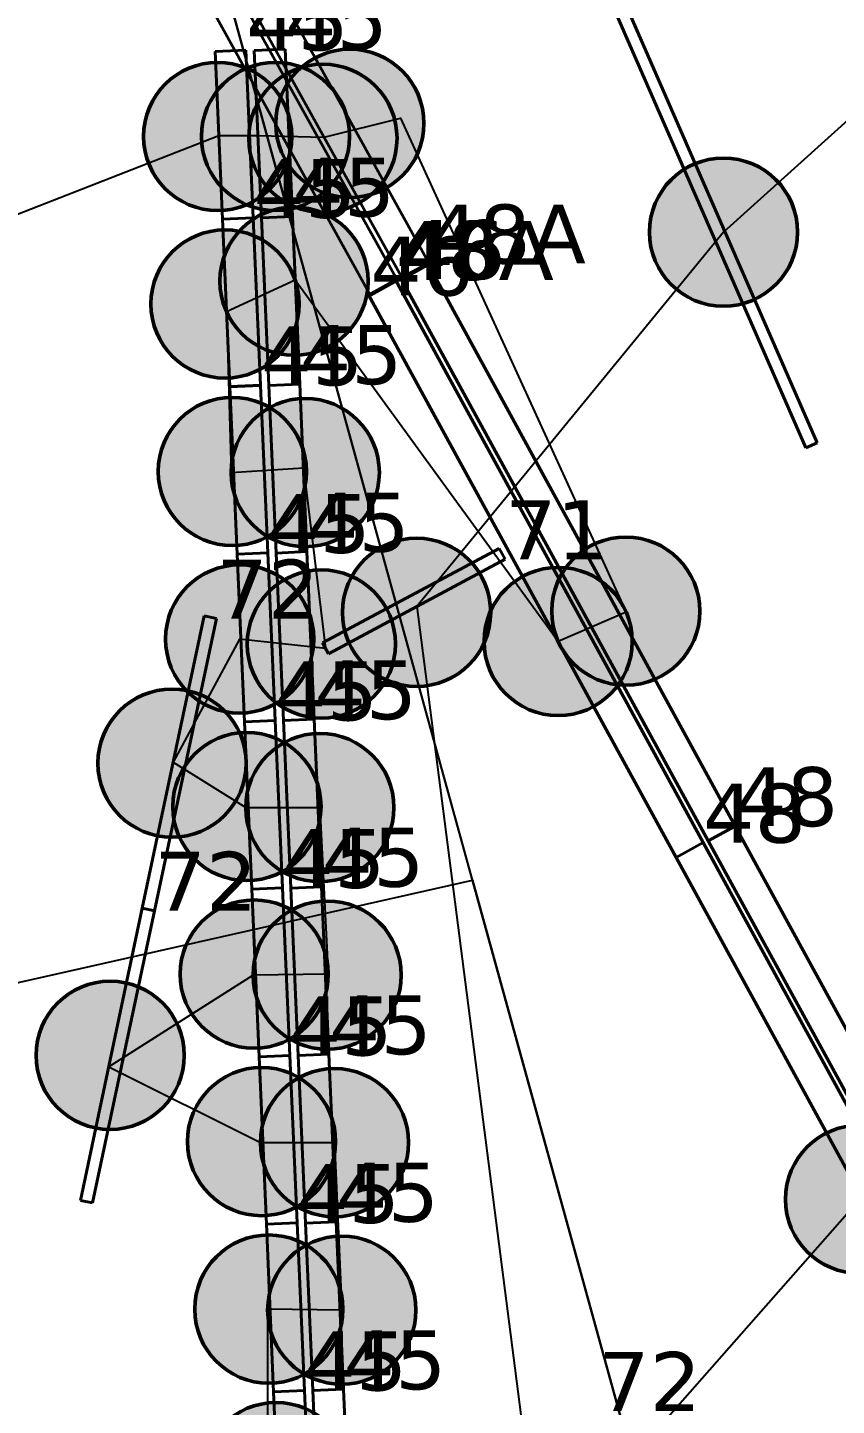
# Model space of a CAD drawing. Header units: millimetres. Extents: x -243740 to 150609, y -473655 to -165121.
# Drawn here: x 10892 to 13362, y -332042 to -327835 of the extents above; entities that cross this region are included whole.
import ezdxf

# ---------------------------------------------------------------- set-up
doc = ezdxf.new("R2010")
doc.units = ezdxf.units.MM
for name, color, linetype in [('_HMI', 6, 'Continuous'), ('_Гр.ЩД-1C.10.4.I10.1', 6, 'Continuous'), ('_Гр.ЩД-1C.10.4.I9.3', 6, 'Continuous'), ('_Гр.ЩД-1C.10.4.I9.5', 6, 'Continuous'), ('_Гр.ЩД-1C.10.4.I9.6', 6, 'Continuous')]:
    doc.layers.add(name, color=color, linetype=linetype)
for name, color, linetype, lineweight in [('_освещение_dali', 3, 'Continuous', 50), ('DLX_FL1_LUM 122', 1, 'Continuous', 40), ('DLX_FL1_LUM 222', 5, 'Continuous', 40), ('DLX_LUM 12', 5, 'Continuous', 40), ('DLX_LUM 18', 5, 'Continuous', 40), ('DLX_LUM 3', 5, 'Continuous', 40), ('DLX_LUM 5', 5, 'Continuous', 40), ('DLX_LUM 9', 5, 'Continuous', 40)]:
    doc.layers.add(name, color=color, linetype=linetype, lineweight=lineweight)
doc.styles.add('TableTextStyle', font='')
doc.styles.get('TableTextStyle').set_extended_font_data('VERDANA.TTF')
doc.linetypes.add('Truba', pattern='A,3e-05,[4,MSH_7,S=1,R=0,X=0,Y=0],-3.022072', length=3.022102)

# ---------------------------------------------------------------- blocks, each defined once
blk = doc.blocks.new('A$Caabd1818')
at = {"layer": 'DLX_FL1_LUM 122'}
for points in [[(8062.1, 68921.4, 0), (8144.6, 68966.4, 0)], [(8144.6, 68966.4, 0), (8062.1, 68921.4, 0)], [(8144.6, 68966.4, 0), (8062.1, 68921.4, 0)], [(8062.1, 68921.4, 0), (8144.6, 68966.4, 0)], [(8144.6, 68966.4, 0), (8144.6, 68966.4, 0)], [(8144.6, 68966.4, 0), (9083.6, 67248.3, 0)], [(9083.6, 67248.3, 0), (8144.6, 68966.4, 0)], [(8144.6, 68966.4, 0), (8144.6, 68966.4, 0)], [(9083.6, 67248.3, 0), (8144.6, 68966.4, 0)], [(8144.6, 68966.4, 0), (9083.6, 67248.3, 0)], [(7964, 68871.1, 0), (8046.5, 68916.1, 0)], [(8046.5, 68916.1, 0), (7964, 68871.1, 0)], [(8046.5, 68916.1, 0), (7964, 68871.1, 0)], [(7964, 68871.1, 0), (8046.5, 68916.1, 0)], [(8046.5, 68916.1, 0), (8046.5, 68916.1, 0)], [(8046.5, 68916.1, 0), (8985.5, 67198, 0)], [(8985.5, 67198, 0), (8046.5, 68916.1, 0)], [(8046.5, 68916.1, 0), (8046.5, 68916.1, 0)], [(8985.5, 67198, 0), (8046.5, 68916.1, 0)], [(8046.5, 68916.1, 0), (8985.5, 67198, 0)], [(9001.1, 67203.2, 0), (8062.1, 68921.4, 0)], [(8062.1, 68921.4, 0), (8062.1, 68921.4, 0)], [(8062.1, 68921.4, 0), (9001.1, 67203.2, 0)], [(8062.1, 68921.4, 0), (8062.1, 68921.4, 0)], [(8062.1, 68921.4, 0), (9001.1, 67203.2, 0)], [(9001.1, 67203.2, 0), (8062.1, 68921.4, 0)], [(8903.1, 67152.9, 0), (7964, 68871.1, 0)], [(7964, 68871.1, 0), (7964, 68871.1, 0)], [(7964, 68871.1, 0), (8903.1, 67152.9, 0)], [(7964, 68871.1, 0), (7964, 68871.1, 0)], [(7964, 68871.1, 0), (8903.1, 67152.9, 0)], [(8903.1, 67152.9, 0), (7964, 68871.1, 0)], [(9083.6, 67248.3, 0), (9001.1, 67203.2, 0)], [(9001.1, 67203.2, 0), (9083.6, 67248.3, 0)], [(9001.1, 67203.2, 0), (9083.6, 67248.3, 0)], [(9083.6, 67248.3, 0), (9001.1, 67203.2, 0)], [(9083.6, 67248.3, 0), (9083.6, 67248.3, 0)], [(9083.6, 67248.3, 0), (9083.6, 67248.3, 0)], [(8985.5, 67198, 0), (8903.1, 67152.9, 0)], [(8903.1, 67152.9, 0), (8985.5, 67198, 0)], [(8903.1, 67152.9, 0), (8985.5, 67198, 0)], [(8985.5, 67198, 0), (8903.1, 67152.9, 0)], [(8985.5, 67198, 0), (8985.5, 67198, 0)], [(8985.5, 67198, 0), (8985.5, 67198, 0)], [(9001.1, 67203.2, 0), (9001.1, 67203.2, 0)], [(9001.1, 67203.2, 0), (9001.1, 67203.2, 0)], [(8903.1, 67152.9, 0), (8903.1, 67152.9, 0)], [(8903.1, 67152.9, 0), (8903.1, 67152.9, 0)]]:
    blk.add_polyline3d(points, dxfattribs=at)
at = {"layer": 'DLX_FL1_LUM 222'}
for points in [[(9001.1, 67203.3, 0), (9083.6, 67248.4, 0)], [(9083.6, 67248.4, 0), (9001.1, 67203.3, 0)], [(9083.6, 67248.4, 0), (9001.1, 67203.3, 0)], [(9001.1, 67203.3, 0), (9083.6, 67248.4, 0)], [(9083.6, 67248.4, 0), (9083.6, 67248.4, 0)], [(9083.6, 67248.4, 0), (10022.6, 65530.3, 0)], [(10022.6, 65530.3, 0), (9083.6, 67248.4, 0)], [(9083.6, 67248.4, 0), (9083.6, 67248.4, 0)], [(10022.6, 65530.3, 0), (9083.6, 67248.4, 0)], [(9083.6, 67248.4, 0), (10022.6, 65530.3, 0)], [(8903, 67153, 0), (8985.5, 67198.1, 0)], [(8985.5, 67198.1, 0), (8903, 67153, 0)], [(8985.5, 67198.1, 0), (8903, 67153, 0)], [(8903, 67153, 0), (8985.5, 67198.1, 0)], [(8985.5, 67198.1, 0), (8985.5, 67198.1, 0)], [(8985.5, 67198.1, 0), (9924.5, 65480, 0)], [(9924.5, 65480, 0), (8985.5, 67198.1, 0)], [(8985.5, 67198.1, 0), (8985.5, 67198.1, 0)], [(9924.5, 65480, 0), (8985.5, 67198.1, 0)], [(8985.5, 67198.1, 0), (9924.5, 65480, 0)], [(9940.1, 65485.2, 0), (9001.1, 67203.3, 0)], [(9001.1, 67203.3, 0), (9001.1, 67203.3, 0)], [(9001.1, 67203.3, 0), (9940.1, 65485.2, 0)], [(9001.1, 67203.3, 0), (9001.1, 67203.3, 0)], [(9001.1, 67203.3, 0), (9940.1, 65485.2, 0)], [(9940.1, 65485.2, 0), (9001.1, 67203.3, 0)], [(9842, 65434.9, 0), (8903, 67153, 0)], [(8903, 67153, 0), (8903, 67153, 0)], [(8903, 67153, 0), (9842, 65434.9, 0)], [(8903, 67153, 0), (8903, 67153, 0)], [(8903, 67153, 0), (9842, 65434.9, 0)], [(9842, 65434.9, 0), (8903, 67153, 0)]]:
    blk.add_polyline3d(points, dxfattribs=at)
at = {"layer": 'DLX_LUM 12'}
for points in [[(8727.1, 69808.1, 0), (9333.4, 68418.6, 0)], [(9333.4, 68418.6, 0), (8727.1, 69808.1, 0)], [(9333.4, 68418.6, 0), (8727.1, 69808.1, 0)], [(8727.1, 69808.1, 0), (9333.4, 68418.6, 0)], [(9298.5, 68403.4, 0), (8692.3, 69792.9, 0)], [(8692.3, 69792.9, 0), (9298.5, 68403.4, 0)], [(8692.3, 69792.9, 0), (9298.5, 68403.4, 0)], [(9298.5, 68403.4, 0), (8692.3, 69792.9, 0)], [(9333.4, 68418.6, 0), (9298.5, 68403.4, 0)], [(9298.5, 68403.4, 0), (9333.4, 68418.6, 0)], [(9298.5, 68403.4, 0), (9333.4, 68418.6, 0)], [(9333.4, 68418.6, 0), (9298.5, 68403.4, 0)], [(9333.4, 68418.6, 0), (9333.4, 68418.6, 0)], [(9333.4, 68418.6, 0), (9333.4, 68418.6, 0)], [(9298.5, 68403.4, 0), (9298.5, 68403.4, 0)], [(9298.5, 68403.4, 0), (9298.5, 68403.4, 0)]]:
    blk.add_polyline3d(points, dxfattribs=at)
at = {"layer": 'DLX_LUM 18'}
for points in [[(7823.3, 67807.9, 0), (8362.9, 68096.6, 0)], [(8362.9, 68096.6, 0), (7823.3, 67807.9, 0)], [(8362.9, 68096.6, 0), (7823.3, 67807.9, 0)], [(7823.3, 67807.9, 0), (8362.9, 68096.6, 0)], [(8362.9, 68096.6, 0), (8362.9, 68096.6, 0)], [(8362.9, 68096.6, 0), (8380.8, 68063.1, 0)], [(8380.8, 68063.1, 0), (8362.9, 68096.6, 0)], [(8362.9, 68096.6, 0), (8362.9, 68096.6, 0)], [(8380.8, 68063.1, 0), (8362.9, 68096.6, 0)], [(8362.9, 68096.6, 0), (8380.8, 68063.1, 0)], [(8380.8, 68063.1, 0), (7841.2, 67774.4, 0)], [(7841.2, 67774.4, 0), (8380.8, 68063.1, 0)], [(7841.2, 67774.4, 0), (8380.8, 68063.1, 0)], [(8380.8, 68063.1, 0), (7841.2, 67774.4, 0)], [(8380.8, 68063.1, 0), (8380.8, 68063.1, 0)], [(8380.8, 68063.1, 0), (8380.8, 68063.1, 0)], [(7841.2, 67774.4, 0), (7823.3, 67807.9, 0)], [(7823.3, 67807.9, 0), (7823.3, 67807.9, 0)], [(7823.3, 67807.9, 0), (7841.2, 67774.4, 0)], [(7823.3, 67807.9, 0), (7823.3, 67807.9, 0)], [(7823.3, 67807.9, 0), (7841.2, 67774.4, 0)], [(7841.2, 67774.4, 0), (7823.3, 67807.9, 0)], [(7841.2, 67774.4, 0), (7841.2, 67774.4, 0)], [(7841.2, 67774.4, 0), (7841.2, 67774.4, 0)]]:
    blk.add_polyline3d(points, dxfattribs=at)
at = {"layer": 'DLX_LUM 3'}
for points in [[(7670.2, 69830.4, 0), (8150.1, 68964.5, 0)], [(8150.1, 68964.5, 0), (7670.2, 69830.4, 0)], [(8150.1, 68964.5, 0), (7670.2, 69830.4, 0)], [(7670.2, 69830.4, 0), (8150.1, 68964.5, 0)], [(7572.1, 69780.1, 0), (8052, 68914.2, 0)], [(8052, 68914.2, 0), (7572.1, 69780.1, 0)], [(8052, 68914.2, 0), (7572.1, 69780.1, 0)], [(7572.1, 69780.1, 0), (8052, 68914.2, 0)], [(8067.9, 68919, 0), (7587.9, 69784.8, 0)], [(7587.9, 69784.8, 0), (8067.9, 68919, 0)], [(7587.9, 69784.8, 0), (8067.9, 68919, 0)], [(8067.9, 68919, 0), (7587.9, 69784.8, 0)], [(7969.8, 68868.7, 0), (7489.9, 69734.5, 0)], [(7489.9, 69734.5, 0), (7969.8, 68868.7, 0)], [(7489.9, 69734.5, 0), (7969.8, 68868.7, 0)], [(7969.8, 68868.7, 0), (7489.9, 69734.5, 0)], [(8150.1, 68964.5, 0), (8067.9, 68919, 0)], [(8067.9, 68919, 0), (8150.1, 68964.5, 0)], [(8067.9, 68919, 0), (8150.1, 68964.5, 0)], [(8150.1, 68964.5, 0), (8067.9, 68919, 0)], [(8150.1, 68964.5, 0), (8150.1, 68964.5, 0)], [(8150.1, 68964.5, 0), (8150.1, 68964.5, 0)], [(8067.9, 68919, 0), (8067.9, 68919, 0)], [(8067.9, 68919, 0), (8067.9, 68919, 0)], [(8052, 68914.2, 0), (7969.8, 68868.7, 0)], [(7969.8, 68868.7, 0), (8052, 68914.2, 0)], [(7969.8, 68868.7, 0), (8052, 68914.2, 0)], [(8052, 68914.2, 0), (7969.8, 68868.7, 0)], [(8052, 68914.2, 0), (8052, 68914.2, 0)], [(8052, 68914.2, 0), (8052, 68914.2, 0)], [(7969.8, 68868.7, 0), (7969.8, 68868.7, 0)], [(7969.8, 68868.7, 0), (7969.8, 68868.7, 0)]]:
    blk.add_polyline3d(points, dxfattribs=at)
at = {"layer": 'DLX_LUM 5'}
for points in [[(7495.5, 69613.3, 0), (7589.4, 69617.4, 0)], [(7589.4, 69617.4, 0), (7495.5, 69613.3, 0)], [(7589.4, 69617.4, 0), (7495.5, 69613.3, 0)], [(7495.5, 69613.3, 0), (7589.4, 69617.4, 0)], [(7517.8, 69101.8, 0), (7495.5, 69613.3, 0)], [(7495.5, 69613.3, 0), (7495.5, 69613.3, 0)], [(7495.5, 69613.3, 0), (7517.8, 69101.8, 0)], [(7495.5, 69613.3, 0), (7495.5, 69613.3, 0)], [(7495.5, 69613.3, 0), (7517.8, 69101.8, 0)], [(7517.8, 69101.8, 0), (7495.5, 69613.3, 0)], [(7589.4, 69617.4, 0), (7589.4, 69617.4, 0)], [(7589.4, 69617.4, 0), (7611.7, 69105.9, 0)], [(7611.7, 69105.9, 0), (7589.4, 69617.4, 0)], [(7589.4, 69617.4, 0), (7589.4, 69617.4, 0)], [(7611.7, 69105.9, 0), (7589.4, 69617.4, 0)], [(7589.4, 69617.4, 0), (7611.7, 69105.9, 0)], [(7614.9, 69617, 0), (7708.8, 69621.1, 0)], [(7708.8, 69621.1, 0), (7614.9, 69617, 0)], [(7708.8, 69621.1, 0), (7614.9, 69617, 0)], [(7614.9, 69617, 0), (7708.8, 69621.1, 0)], [(7637.2, 69105.5, 0), (7614.9, 69617, 0)], [(7614.9, 69617, 0), (7614.9, 69617, 0)], [(7614.9, 69617, 0), (7637.2, 69105.5, 0)], [(7614.9, 69617, 0), (7614.9, 69617, 0)], [(7614.9, 69617, 0), (7637.2, 69105.5, 0)], [(7637.2, 69105.5, 0), (7614.9, 69617, 0)], [(7708.8, 69621.1, 0), (7708.8, 69621.1, 0)], [(7708.8, 69621.1, 0), (7731.1, 69109.6, 0)], [(7731.1, 69109.6, 0), (7708.8, 69621.1, 0)], [(7708.8, 69621.1, 0), (7708.8, 69621.1, 0)], [(7731.1, 69109.6, 0), (7708.8, 69621.1, 0)], [(7708.8, 69621.1, 0), (7731.1, 69109.6, 0)], [(7611.7, 69105.9, 0), (7517.8, 69101.8, 0)], [(7517.8, 69101.8, 0), (7611.7, 69105.9, 0)], [(7517.8, 69101.8, 0), (7611.7, 69105.9, 0)], [(7611.7, 69105.9, 0), (7517.8, 69101.8, 0)], [(7517.8, 69101.8, 0), (7611.7, 69105.9, 0)], [(7611.7, 69105.9, 0), (7517.8, 69101.8, 0)], [(7611.7, 69105.9, 0), (7517.8, 69101.8, 0)], [(7517.8, 69101.8, 0), (7611.7, 69105.9, 0)], [(7517.8, 69101.8, 0), (7517.8, 69101.8, 0)], [(7517.8, 69101.8, 0), (7517.8, 69101.8, 0)], [(7540.1, 68590.3, 0), (7517.8, 69101.8, 0)], [(7517.8, 69101.8, 0), (7517.8, 69101.8, 0)], [(7517.8, 69101.8, 0), (7540.1, 68590.3, 0)], [(7517.8, 69101.8, 0), (7517.8, 69101.8, 0)], [(7517.8, 69101.8, 0), (7540.1, 68590.3, 0)], [(7540.1, 68590.3, 0), (7517.8, 69101.8, 0)], [(7611.7, 69105.9, 0), (7611.7, 69105.9, 0)], [(7611.7, 69105.9, 0), (7611.7, 69105.9, 0)], [(7611.7, 69105.9, 0), (7611.7, 69105.9, 0)], [(7611.7, 69105.9, 0), (7634, 68594.4, 0)], [(7634, 68594.4, 0), (7611.7, 69105.9, 0)], [(7611.7, 69105.9, 0), (7611.7, 69105.9, 0)], [(7634, 68594.4, 0), (7611.7, 69105.9, 0)], [(7611.7, 69105.9, 0), (7634, 68594.4, 0)], [(7731.1, 69109.6, 0), (7637.2, 69105.5, 0)], [(7637.2, 69105.5, 0), (7731.1, 69109.6, 0)], [(7637.2, 69105.5, 0), (7731.1, 69109.6, 0)], [(7731.1, 69109.6, 0), (7637.2, 69105.5, 0)], [(7637.2, 69105.5, 0), (7731.1, 69109.6, 0)], [(7731.1, 69109.6, 0), (7637.2, 69105.5, 0)], [(7731.1, 69109.6, 0), (7637.2, 69105.5, 0)], [(7637.2, 69105.5, 0), (7731.1, 69109.6, 0)], [(7637.2, 69105.5, 0), (7637.2, 69105.5, 0)], [(7637.2, 69105.5, 0), (7637.2, 69105.5, 0)], [(7659.5, 68594, 0), (7637.2, 69105.5, 0)], [(7637.2, 69105.5, 0), (7637.2, 69105.5, 0)], [(7637.2, 69105.5, 0), (7659.5, 68594, 0)], [(7637.2, 69105.5, 0), (7637.2, 69105.5, 0)], [(7637.2, 69105.5, 0), (7659.5, 68594, 0)], [(7659.5, 68594, 0), (7637.2, 69105.5, 0)], [(7731.1, 69109.6, 0), (7731.1, 69109.6, 0)], [(7731.1, 69109.6, 0), (7731.1, 69109.6, 0)], [(7731.1, 69109.6, 0), (7731.1, 69109.6, 0)], [(7731.1, 69109.6, 0), (7753.4, 68598.1, 0)], [(7753.4, 68598.1, 0), (7731.1, 69109.6, 0)], [(7731.1, 69109.6, 0), (7731.1, 69109.6, 0)], [(7753.4, 68598.1, 0), (7731.1, 69109.6, 0)], [(7731.1, 69109.6, 0), (7753.4, 68598.1, 0)], [(7634, 68594.4, 0), (7540.1, 68590.3, 0)], [(7540.1, 68590.3, 0), (7634, 68594.4, 0)], [(7540.1, 68590.3, 0), (7634, 68594.4, 0)], [(7634, 68594.4, 0), (7540.1, 68590.3, 0)], [(7540.1, 68590.2, 0), (7634, 68594.3, 0)], [(7634, 68594.3, 0), (7540.1, 68590.2, 0)], [(7634, 68594.3, 0), (7540.1, 68590.2, 0)], [(7540.1, 68590.2, 0), (7634, 68594.3, 0)], [(7540.1, 68590.3, 0), (7540.1, 68590.3, 0)], [(7540.1, 68590.3, 0), (7540.1, 68590.3, 0)], [(7562.4, 68078.7, 0), (7540.1, 68590.2, 0)], [(7540.1, 68590.2, 0), (7540.1, 68590.2, 0)], [(7540.1, 68590.2, 0), (7562.4, 68078.7, 0)], [(7540.1, 68590.2, 0), (7540.1, 68590.2, 0)], [(7540.1, 68590.2, 0), (7562.4, 68078.7, 0)], [(7562.4, 68078.7, 0), (7540.1, 68590.2, 0)], [(7634, 68594.4, 0), (7634, 68594.4, 0)], [(7634, 68594.4, 0), (7634, 68594.4, 0)], [(7634, 68594.3, 0), (7634, 68594.3, 0)], [(7634, 68594.3, 0), (7656.3, 68082.8, 0)], [(7656.3, 68082.8, 0), (7634, 68594.3, 0)], [(7634, 68594.3, 0), (7634, 68594.3, 0)], [(7656.3, 68082.8, 0), (7634, 68594.3, 0)], [(7634, 68594.3, 0), (7656.3, 68082.8, 0)], [(7753.4, 68598.1, 0), (7659.5, 68594, 0)], [(7659.5, 68594, 0), (7753.4, 68598.1, 0)], [(7659.5, 68594, 0), (7753.4, 68598.1, 0)], [(7753.4, 68598.1, 0), (7659.5, 68594, 0)], [(7659.5, 68594, 0), (7753.4, 68598.1, 0)], [(7753.4, 68598.1, 0), (7659.5, 68594, 0)], [(7753.4, 68598.1, 0), (7659.5, 68594, 0)], [(7659.5, 68594, 0), (7753.4, 68598.1, 0)], [(7659.5, 68594, 0), (7659.5, 68594, 0)], [(7659.5, 68594, 0), (7659.5, 68594, 0)], [(7681.8, 68082.4, 0), (7659.5, 68594, 0)], [(7659.5, 68594, 0), (7659.5, 68594, 0)], [(7659.5, 68594, 0), (7681.8, 68082.4, 0)], [(7659.5, 68594, 0), (7659.5, 68594, 0)], [(7659.5, 68594, 0), (7681.8, 68082.4, 0)], [(7681.8, 68082.4, 0), (7659.5, 68594, 0)], [(7753.4, 68598.1, 0), (7753.4, 68598.1, 0)], [(7753.4, 68598.1, 0), (7753.4, 68598.1, 0)], [(7753.4, 68598.1, 0), (7753.4, 68598.1, 0)], [(7753.4, 68598.1, 0), (7775.7, 68086.5, 0)], [(7775.7, 68086.5, 0), (7753.4, 68598.1, 0)], [(7753.4, 68598.1, 0), (7753.4, 68598.1, 0)], [(7775.7, 68086.5, 0), (7753.4, 68598.1, 0)], [(7753.4, 68598.1, 0), (7775.7, 68086.5, 0)], [(7656.3, 68082.8, 0), (7562.4, 68078.7, 0)], [(7562.4, 68078.7, 0), (7656.3, 68082.8, 0)], [(7562.4, 68078.7, 0), (7656.3, 68082.8, 0)], [(7656.3, 68082.8, 0), (7562.4, 68078.7, 0)], [(7562.4, 68078.7, 0), (7656.3, 68082.8, 0)], [(7656.3, 68082.8, 0), (7562.4, 68078.7, 0)], [(7656.3, 68082.8, 0), (7562.4, 68078.7, 0)], [(7562.4, 68078.7, 0), (7656.3, 68082.8, 0)], [(7562.4, 68078.7, 0), (7562.4, 68078.7, 0)], [(7562.4, 68078.7, 0), (7562.4, 68078.7, 0)], [(7584.7, 67567.2, 0), (7562.4, 68078.7, 0)], [(7562.4, 68078.7, 0), (7562.4, 68078.7, 0)], [(7562.4, 68078.7, 0), (7584.7, 67567.2, 0)], [(7562.4, 68078.7, 0), (7562.4, 68078.7, 0)], [(7562.4, 68078.7, 0), (7584.7, 67567.2, 0)], [(7584.7, 67567.2, 0), (7562.4, 68078.7, 0)], [(7656.3, 68082.8, 0), (7656.3, 68082.8, 0)], [(7656.3, 68082.8, 0), (7656.3, 68082.8, 0)], [(7656.3, 68082.8, 0), (7656.3, 68082.8, 0)], [(7656.3, 68082.8, 0), (7678.6, 67571.3, 0)], [(7678.6, 67571.3, 0), (7656.3, 68082.8, 0)], [(7656.3, 68082.8, 0), (7656.3, 68082.8, 0)], [(7678.6, 67571.3, 0), (7656.3, 68082.8, 0)], [(7656.3, 68082.8, 0), (7678.6, 67571.3, 0)], [(7775.7, 68086.5, 0), (7681.8, 68082.4, 0)], [(7681.8, 68082.4, 0), (7775.7, 68086.5, 0)], [(7681.8, 68082.4, 0), (7775.7, 68086.5, 0)], [(7775.7, 68086.5, 0), (7681.8, 68082.4, 0)], [(7681.8, 68082.4, 0), (7775.7, 68086.5, 0)], [(7775.7, 68086.5, 0), (7681.8, 68082.4, 0)], [(7775.7, 68086.5, 0), (7681.8, 68082.4, 0)], [(7681.8, 68082.4, 0), (7775.7, 68086.5, 0)], [(7681.8, 68082.4, 0), (7681.8, 68082.4, 0)], [(7681.8, 68082.4, 0), (7681.8, 68082.4, 0)], [(7704.1, 67570.9, 0), (7681.8, 68082.4, 0)], [(7681.8, 68082.4, 0), (7681.8, 68082.4, 0)], [(7681.8, 68082.4, 0), (7704.1, 67570.9, 0)], [(7681.8, 68082.4, 0), (7681.8, 68082.4, 0)], [(7681.8, 68082.4, 0), (7704.1, 67570.9, 0)], [(7704.1, 67570.9, 0), (7681.8, 68082.4, 0)], [(7775.7, 68086.5, 0), (7775.7, 68086.5, 0)], [(7775.7, 68086.5, 0), (7775.7, 68086.5, 0)], [(7775.7, 68086.5, 0), (7775.7, 68086.5, 0)], [(7775.7, 68086.5, 0), (7798.1, 67575, 0)], [(7798.1, 67575, 0), (7775.7, 68086.5, 0)], [(7775.7, 68086.5, 0), (7775.7, 68086.5, 0)], [(7798.1, 67575, 0), (7775.7, 68086.5, 0)], [(7775.7, 68086.5, 0), (7798.1, 67575, 0)], [(7678.6, 67571.3, 0), (7584.7, 67567.2, 0)], [(7584.7, 67567.2, 0), (7678.6, 67571.3, 0)], [(7584.7, 67567.2, 0), (7678.6, 67571.3, 0)], [(7678.6, 67571.3, 0), (7584.7, 67567.2, 0)], [(7584.7, 67567.2, 0), (7678.6, 67571.3, 0)], [(7678.6, 67571.3, 0), (7584.7, 67567.2, 0)], [(7678.6, 67571.3, 0), (7584.7, 67567.2, 0)], [(7584.7, 67567.2, 0), (7678.6, 67571.3, 0)], [(7678.6, 67571.3, 0), (7678.6, 67571.3, 0)], [(7678.6, 67571.3, 0), (7678.6, 67571.3, 0)], [(7678.6, 67571.3, 0), (7678.6, 67571.3, 0)], [(7678.6, 67571.3, 0), (7700.9, 67059.8, 0)], [(7700.9, 67059.8, 0), (7678.6, 67571.3, 0)], [(7678.6, 67571.3, 0), (7678.6, 67571.3, 0)], [(7700.9, 67059.8, 0), (7678.6, 67571.3, 0)], [(7678.6, 67571.3, 0), (7700.9, 67059.8, 0)], [(7798.1, 67575, 0), (7704.1, 67570.9, 0)], [(7704.1, 67570.9, 0), (7798.1, 67575, 0)], [(7704.1, 67570.9, 0), (7798.1, 67575, 0)], [(7798.1, 67575, 0), (7704.1, 67570.9, 0)], [(7704.1, 67570.9, 0), (7798, 67575, 0)], [(7798, 67575, 0), (7704.1, 67570.9, 0)], [(7798, 67575, 0), (7704.1, 67570.9, 0)], [(7704.1, 67570.9, 0), (7798, 67575, 0)], [(7704.1, 67570.9, 0), (7704.1, 67570.9, 0)], [(7704.1, 67570.9, 0), (7704.1, 67570.9, 0)], [(7726.4, 67059.4, 0), (7704.1, 67570.9, 0)], [(7704.1, 67570.9, 0), (7704.1, 67570.9, 0)], [(7704.1, 67570.9, 0), (7726.4, 67059.4, 0)], [(7704.1, 67570.9, 0), (7704.1, 67570.9, 0)], [(7704.1, 67570.9, 0), (7726.4, 67059.4, 0)], [(7726.4, 67059.4, 0), (7704.1, 67570.9, 0)], [(7798, 67575, 0), (7798, 67575, 0)], [(7798, 67575, 0), (7820.3, 67063.5, 0)], [(7820.3, 67063.5, 0), (7798, 67575, 0)], [(7798, 67575, 0), (7798, 67575, 0)], [(7820.3, 67063.5, 0), (7798, 67575, 0)], [(7798, 67575, 0), (7820.3, 67063.5, 0)], [(7798.1, 67575, 0), (7798.1, 67575, 0)], [(7798.1, 67575, 0), (7798.1, 67575, 0)], [(7584.7, 67567.2, 0), (7584.7, 67567.2, 0)], [(7584.7, 67567.2, 0), (7584.7, 67567.2, 0)], [(7607, 67055.7, 0), (7584.7, 67567.2, 0)], [(7584.7, 67567.2, 0), (7584.7, 67567.2, 0)], [(7584.7, 67567.2, 0), (7607, 67055.7, 0)], [(7584.7, 67567.2, 0), (7584.7, 67567.2, 0)], [(7584.7, 67567.2, 0), (7607, 67055.7, 0)], [(7607, 67055.7, 0), (7584.7, 67567.2, 0)], [(7700.9, 67059.8, 0), (7607, 67055.7, 0)], [(7607, 67055.7, 0), (7700.9, 67059.8, 0)], [(7607, 67055.7, 0), (7700.9, 67059.8, 0)], [(7700.9, 67059.8, 0), (7607, 67055.7, 0)], [(7607, 67055.7, 0), (7700.9, 67059.8, 0)], [(7700.9, 67059.8, 0), (7607, 67055.7, 0)], [(7700.9, 67059.8, 0), (7607, 67055.7, 0)], [(7607, 67055.7, 0), (7700.9, 67059.8, 0)], [(7607, 67055.7, 0), (7607, 67055.7, 0)], [(7607, 67055.7, 0), (7607, 67055.7, 0)], [(7629.3, 66544.2, 0), (7607, 67055.7, 0)], [(7607, 67055.7, 0), (7607, 67055.7, 0)], [(7607, 67055.7, 0), (7629.3, 66544.2, 0)], [(7607, 67055.7, 0), (7607, 67055.7, 0)], [(7607, 67055.7, 0), (7629.3, 66544.2, 0)], [(7629.3, 66544.2, 0), (7607, 67055.7, 0)], [(7700.9, 67059.8, 0), (7700.9, 67059.8, 0)], [(7700.9, 67059.8, 0), (7700.9, 67059.8, 0)], [(7700.9, 67059.8, 0), (7700.9, 67059.8, 0)], [(7700.9, 67059.8, 0), (7723.2, 66548.3, 0)], [(7723.2, 66548.3, 0), (7700.9, 67059.8, 0)], [(7700.9, 67059.8, 0), (7700.9, 67059.8, 0)], [(7723.2, 66548.3, 0), (7700.9, 67059.8, 0)], [(7700.9, 67059.8, 0), (7723.2, 66548.3, 0)], [(7820.3, 67063.5, 0), (7726.4, 67059.4, 0)], [(7726.4, 67059.4, 0), (7820.3, 67063.5, 0)], [(7726.4, 67059.4, 0), (7820.3, 67063.5, 0)], [(7820.3, 67063.5, 0), (7726.4, 67059.4, 0)], [(7726.4, 67059.4, 0), (7820.3, 67063.5, 0)], [(7820.3, 67063.5, 0), (7726.4, 67059.4, 0)], [(7820.3, 67063.5, 0), (7726.4, 67059.4, 0)], [(7726.4, 67059.4, 0), (7820.3, 67063.5, 0)], [(7726.4, 67059.4, 0), (7726.4, 67059.4, 0)], [(7726.4, 67059.4, 0), (7726.4, 67059.4, 0)], [(7748.7, 66547.9, 0), (7726.4, 67059.4, 0)], [(7726.4, 67059.4, 0), (7726.4, 67059.4, 0)], [(7726.4, 67059.4, 0), (7748.7, 66547.9, 0)], [(7726.4, 67059.4, 0), (7726.4, 67059.4, 0)], [(7726.4, 67059.4, 0), (7748.7, 66547.9, 0)], [(7748.7, 66547.9, 0), (7726.4, 67059.4, 0)], [(7820.3, 67063.5, 0), (7820.3, 67063.5, 0)], [(7820.3, 67063.5, 0), (7820.3, 67063.5, 0)], [(7820.3, 67063.5, 0), (7820.3, 67063.5, 0)], [(7820.3, 67063.5, 0), (7842.7, 66552, 0)], [(7842.7, 66552, 0), (7820.3, 67063.5, 0)], [(7820.3, 67063.5, 0), (7820.3, 67063.5, 0)], [(7842.7, 66552, 0), (7820.3, 67063.5, 0)], [(7820.3, 67063.5, 0), (7842.7, 66552, 0)], [(7723.2, 66548.3, 0), (7629.3, 66544.2, 0)], [(7629.3, 66544.2, 0), (7723.2, 66548.3, 0)], [(7629.3, 66544.2, 0), (7723.2, 66548.3, 0)], [(7723.2, 66548.3, 0), (7629.3, 66544.2, 0)], [(7629.3, 66544.2, 0), (7723.2, 66548.3, 0)], [(7723.2, 66548.3, 0), (7629.3, 66544.2, 0)], [(7723.2, 66548.3, 0), (7629.3, 66544.2, 0)], [(7629.3, 66544.2, 0), (7723.2, 66548.3, 0)], [(7629.3, 66544.2, 0), (7629.3, 66544.2, 0)], [(7629.3, 66544.2, 0), (7629.3, 66544.2, 0)], [(7651.6, 66032.7, 0), (7629.3, 66544.2, 0)], [(7629.3, 66544.2, 0), (7629.3, 66544.2, 0)], [(7629.3, 66544.2, 0), (7651.6, 66032.7, 0)], [(7629.3, 66544.2, 0), (7629.3, 66544.2, 0)], [(7629.3, 66544.2, 0), (7651.6, 66032.7, 0)], [(7651.6, 66032.7, 0), (7629.3, 66544.2, 0)], [(7723.2, 66548.3, 0), (7723.2, 66548.3, 0)], [(7723.2, 66548.3, 0), (7723.2, 66548.3, 0)], [(7723.2, 66548.3, 0), (7723.2, 66548.3, 0)], [(7723.2, 66548.3, 0), (7745.5, 66036.8, 0)], [(7745.5, 66036.8, 0), (7723.2, 66548.3, 0)], [(7723.2, 66548.3, 0), (7723.2, 66548.3, 0)], [(7745.5, 66036.8, 0), (7723.2, 66548.3, 0)], [(7723.2, 66548.3, 0), (7745.5, 66036.8, 0)], [(7842.7, 66552, 0), (7748.7, 66547.9, 0)], [(7748.7, 66547.9, 0), (7842.7, 66552, 0)], [(7748.7, 66547.9, 0), (7842.7, 66552, 0)], [(7842.7, 66552, 0), (7748.7, 66547.9, 0)], [(7748.7, 66547.9, 0), (7842.7, 66552, 0)], [(7842.7, 66552, 0), (7748.7, 66547.9, 0)], [(7842.7, 66552, 0), (7748.7, 66547.9, 0)], [(7748.7, 66547.9, 0), (7842.7, 66552, 0)], [(7748.7, 66547.9, 0), (7748.7, 66547.9, 0)], [(7748.7, 66547.9, 0), (7748.7, 66547.9, 0)], [(7771.1, 66036.4, 0), (7748.7, 66547.9, 0)], [(7748.7, 66547.9, 0), (7748.7, 66547.9, 0)], [(7748.7, 66547.9, 0), (7771.1, 66036.4, 0)], [(7748.7, 66547.9, 0), (7748.7, 66547.9, 0)], [(7748.7, 66547.9, 0), (7771.1, 66036.4, 0)], [(7771.1, 66036.4, 0), (7748.7, 66547.9, 0)], [(7842.7, 66552, 0), (7842.7, 66552, 0)], [(7842.7, 66552, 0), (7842.7, 66552, 0)], [(7842.7, 66552, 0), (7842.7, 66552, 0)], [(7842.7, 66552, 0), (7865, 66040.5, 0)], [(7865, 66040.5, 0), (7842.7, 66552, 0)], [(7842.7, 66552, 0), (7842.7, 66552, 0)], [(7865, 66040.5, 0), (7842.7, 66552, 0)], [(7842.7, 66552, 0), (7865, 66040.5, 0)], [(7745.5, 66036.8, 0), (7651.6, 66032.7, 0)], [(7651.6, 66032.7, 0), (7745.5, 66036.8, 0)], [(7651.6, 66032.7, 0), (7745.5, 66036.8, 0)], [(7745.5, 66036.8, 0), (7651.6, 66032.7, 0)], [(7651.6, 66032.7, 0), (7745.5, 66036.8, 0)], [(7745.5, 66036.8, 0), (7651.6, 66032.7, 0)], [(7745.5, 66036.8, 0), (7651.6, 66032.7, 0)], [(7651.6, 66032.7, 0), (7745.5, 66036.8, 0)], [(7651.6, 66032.7, 0), (7651.6, 66032.7, 0)], [(7651.6, 66032.7, 0), (7651.6, 66032.7, 0)], [(7673.9, 65521.2, 0), (7651.6, 66032.7, 0)], [(7651.6, 66032.7, 0), (7651.6, 66032.7, 0)], [(7651.6, 66032.7, 0), (7673.9, 65521.2, 0)], [(7651.6, 66032.7, 0), (7651.6, 66032.7, 0)], [(7651.6, 66032.7, 0), (7673.9, 65521.2, 0)], [(7673.9, 65521.2, 0), (7651.6, 66032.7, 0)], [(7745.5, 66036.8, 0), (7745.5, 66036.8, 0)], [(7745.5, 66036.8, 0), (7745.5, 66036.8, 0)], [(7745.5, 66036.8, 0), (7745.5, 66036.8, 0)], [(7745.5, 66036.8, 0), (7767.9, 65525.3, 0)], [(7767.9, 65525.3, 0), (7745.5, 66036.8, 0)], [(7745.5, 66036.8, 0), (7745.5, 66036.8, 0)], [(7767.9, 65525.3, 0), (7745.5, 66036.8, 0)], [(7745.5, 66036.8, 0), (7767.9, 65525.3, 0)], [(7865, 66040.5, 0), (7771.1, 66036.4, 0)], [(7771.1, 66036.4, 0), (7865, 66040.5, 0)], [(7771.1, 66036.4, 0), (7865, 66040.5, 0)], [(7865, 66040.5, 0), (7771.1, 66036.4, 0)], [(7771.1, 66036.4, 0), (7865, 66040.5, 0)], [(7865, 66040.5, 0), (7771.1, 66036.4, 0)], [(7865, 66040.5, 0), (7771.1, 66036.4, 0)], [(7771.1, 66036.4, 0), (7865, 66040.5, 0)], [(7771.1, 66036.4, 0), (7771.1, 66036.4, 0)], [(7771.1, 66036.4, 0), (7771.1, 66036.4, 0)], [(7793.4, 65524.9, 0), (7771.1, 66036.4, 0)], [(7771.1, 66036.4, 0), (7771.1, 66036.4, 0)], [(7771.1, 66036.4, 0), (7793.4, 65524.9, 0)], [(7771.1, 66036.4, 0), (7771.1, 66036.4, 0)], [(7771.1, 66036.4, 0), (7793.4, 65524.9, 0)], [(7793.4, 65524.9, 0), (7771.1, 66036.4, 0)], [(7865, 66040.5, 0), (7865, 66040.5, 0)], [(7865, 66040.5, 0), (7865, 66040.5, 0)], [(7865, 66040.5, 0), (7865, 66040.5, 0)], [(7865, 66040.5, 0), (7887.3, 65529, 0)], [(7887.3, 65529, 0), (7865, 66040.5, 0)], [(7865, 66040.5, 0), (7865, 66040.5, 0)], [(7887.3, 65529, 0), (7865, 66040.5, 0)], [(7865, 66040.5, 0), (7887.3, 65529, 0)], [(7767.9, 65525.3, 0), (7673.9, 65521.2, 0)], [(7673.9, 65521.2, 0), (7767.9, 65525.3, 0)], [(7673.9, 65521.2, 0), (7767.9, 65525.3, 0)], [(7767.9, 65525.3, 0), (7673.9, 65521.2, 0)], [(7673.9, 65521.2, 0), (7767.9, 65525.3, 0)], [(7767.9, 65525.3, 0), (7673.9, 65521.2, 0)], [(7767.9, 65525.3, 0), (7673.9, 65521.2, 0)], [(7673.9, 65521.2, 0), (7767.9, 65525.3, 0)], [(7673.9, 65521.2, 0), (7673.9, 65521.2, 0)], [(7673.9, 65521.2, 0), (7673.9, 65521.2, 0)], [(7696.3, 65009.7, 0), (7673.9, 65521.2, 0)], [(7673.9, 65521.2, 0), (7673.9, 65521.2, 0)], [(7673.9, 65521.2, 0), (7696.3, 65009.7, 0)], [(7673.9, 65521.2, 0), (7673.9, 65521.2, 0)], [(7673.9, 65521.2, 0), (7696.3, 65009.7, 0)], [(7696.3, 65009.7, 0), (7673.9, 65521.2, 0)], [(7767.9, 65525.3, 0), (7767.9, 65525.3, 0)], [(7767.9, 65525.3, 0), (7767.9, 65525.3, 0)], [(7767.9, 65525.3, 0), (7767.9, 65525.3, 0)], [(7767.9, 65525.3, 0), (7790.2, 65013.7, 0)], [(7790.2, 65013.7, 0), (7767.9, 65525.3, 0)], [(7767.9, 65525.3, 0), (7767.9, 65525.3, 0)], [(7790.2, 65013.7, 0), (7767.9, 65525.3, 0)], [(7767.9, 65525.3, 0), (7790.2, 65013.7, 0)], [(7887.3, 65529, 0), (7793.4, 65524.9, 0)], [(7793.4, 65524.9, 0), (7887.3, 65529, 0)], [(7793.4, 65524.9, 0), (7887.3, 65529, 0)], [(7887.3, 65529, 0), (7793.4, 65524.9, 0)], [(7793.4, 65524.9, 0), (7887.3, 65529, 0)], [(7887.3, 65529, 0), (7793.4, 65524.9, 0)], [(7887.3, 65529, 0), (7793.4, 65524.9, 0)], [(7793.4, 65524.9, 0), (7887.3, 65529, 0)], [(7793.4, 65524.9, 0), (7793.4, 65524.9, 0)], [(7793.4, 65524.9, 0), (7793.4, 65524.9, 0)], [(7815.7, 65013.4, 0), (7793.4, 65524.9, 0)], [(7793.4, 65524.9, 0), (7793.4, 65524.9, 0)], [(7793.4, 65524.9, 0), (7815.7, 65013.4, 0)], [(7793.4, 65524.9, 0), (7793.4, 65524.9, 0)], [(7793.4, 65524.9, 0), (7815.7, 65013.4, 0)], [(7815.7, 65013.4, 0), (7793.4, 65524.9, 0)], [(7887.3, 65529, 0), (7887.3, 65529, 0)], [(7887.3, 65529, 0), (7887.3, 65529, 0)], [(7887.3, 65529, 0), (7887.3, 65529, 0)], [(7887.3, 65529, 0), (7909.6, 65017.5, 0)], [(7909.6, 65017.5, 0), (7887.3, 65529, 0)], [(7887.3, 65529, 0), (7887.3, 65529, 0)], [(7909.6, 65017.5, 0), (7887.3, 65529, 0)], [(7887.3, 65529, 0), (7909.6, 65017.5, 0)]]:
    blk.add_polyline3d(points, dxfattribs=at)
at = {"layer": 'DLX_LUM 9'}
for points in [[(7272.8, 66997.9, 0), (7461.8, 67890.1, 0)], [(7461.8, 67890.1, 0), (7272.8, 66997.9, 0)], [(7461.8, 67890.1, 0), (7272.8, 66997.9, 0)], [(7272.8, 66997.9, 0), (7461.8, 67890.1, 0)], [(7499, 67882.2, 0), (7310, 66990, 0)], [(7310, 66990, 0), (7499, 67882.2, 0)], [(7310, 66990, 0), (7499, 67882.2, 0)], [(7499, 67882.2, 0), (7310, 66990, 0)], [(7461.8, 67890.1, 0), (7461.8, 67890.1, 0)], [(7461.8, 67890.1, 0), (7499, 67882.2, 0)], [(7499, 67882.2, 0), (7461.8, 67890.1, 0)], [(7461.8, 67890.1, 0), (7461.8, 67890.1, 0)], [(7499, 67882.2, 0), (7461.8, 67890.1, 0)], [(7461.8, 67890.1, 0), (7499, 67882.2, 0)], [(7499, 67882.2, 0), (7499, 67882.2, 0)], [(7499, 67882.2, 0), (7499, 67882.2, 0)], [(7083.8, 66105.7, 0), (7272.8, 66997.9, 0)], [(7272.8, 66997.9, 0), (7083.8, 66105.7, 0)], [(7272.8, 66997.9, 0), (7083.8, 66105.7, 0)], [(7083.8, 66105.7, 0), (7272.8, 66997.9, 0)], [(7310, 66990, 0), (7121, 66097.8, 0)], [(7121, 66097.8, 0), (7310, 66990, 0)], [(7121, 66097.8, 0), (7310, 66990, 0)], [(7310, 66990, 0), (7121, 66097.8, 0)], [(7272.8, 66997.9, 0), (7272.8, 66997.9, 0)], [(7310, 66990, 0), (7272.8, 66997.9, 0)], [(7272.8, 66997.9, 0), (7272.8, 66997.9, 0)], [(7272.8, 66997.9, 0), (7310, 66990, 0)], [(7272.8, 66997.9, 0), (7310, 66990, 0)], [(7310, 66990, 0), (7272.8, 66997.9, 0)], [(7272.8, 66997.9, 0), (7272.8, 66997.9, 0)], [(7272.8, 66997.9, 0), (7310, 66990, 0)], [(7310, 66990, 0), (7272.8, 66997.9, 0)], [(7272.8, 66997.9, 0), (7272.8, 66997.9, 0)], [(7310, 66990, 0), (7272.8, 66997.9, 0)], [(7272.8, 66997.9, 0), (7310, 66990, 0)], [(7310, 66990, 0), (7310, 66990, 0)], [(7310, 66990, 0), (7310, 66990, 0)], [(7310, 66990, 0), (7310, 66990, 0)], [(7310, 66990, 0), (7310, 66990, 0)], [(7083.8, 66105.7, 0), (7083.8, 66105.7, 0)], [(7121, 66097.8, 0), (7083.8, 66105.7, 0)], [(7083.8, 66105.7, 0), (7083.8, 66105.7, 0)], [(7083.8, 66105.7, 0), (7121, 66097.8, 0)], [(7083.8, 66105.7, 0), (7121, 66097.8, 0)], [(7121, 66097.8, 0), (7083.8, 66105.7, 0)], [(7121, 66097.8, 0), (7121, 66097.8, 0)], [(7121, 66097.8, 0), (7121, 66097.8, 0)]]:
    blk.add_polyline3d(points, dxfattribs=at)
blk = doc.blocks.new('A$Cab2378fa')
at = {"lineweight": 25, "true_color": 0xfff5f5}
h = blk.add_hatch(color=7, dxfattribs=at)
h.dxf.hatch_style = 1
h.paths.add_polyline_path([(0, 0), (-141.6, -170.3, 0.174923), (3, -222.4, 0.197808), (162.3, -156.8)])
h.paths.add_polyline_path([(-163.2, 157.6), (0, 0), (147.8, 177.8, 0.175398), (3, 230.2, 0.209014)])
at = {"lineweight": 25}
h = blk.add_hatch(color=0, dxfattribs=at)
h.paths.add_polyline_path([(162.3, -156.8, 0.442338), (147.8, 177.8), (0, 0)])
h.paths.add_polyline_path([(-141.6, -170.3), (0, 0), (-163.2, 157.6, 0.430096)])
blk.add_circle((3, 3.9), 226.3)

msp = doc.modelspace()

# ---------------------------------------------------------------- linework, layer by layer
at = {"layer": '_HMI', "ltscale": 100}
msp.add_lwpolyline([(9098.7, -331149.3), (12250.9, -330438.3), (28523.4, -389441.5)], dxfattribs=at)
at = {"layer": '_Гр.ЩД-1C.10.4.I10.1', "ltscale": 100}
msp.add_lwpolyline([(28523.4, -389381.8), (8163.4, -315632.4)], dxfattribs=at)
at = {"layer": '_Гр.ЩД-1C.10.4.I9.3', "ltscale": 100}
msp.add_lwpolyline([(7888.2, -329566.3), (11476.3, -328164.3), (11595.9, -328164.3), (11797.6, -328169.9), (12031.2, -328111.7), (12720.3, -329620.1), (12512.4, -329709.5), (11709.3, -328606), (11499.8, -328703.4), (11513.7, -329193.8), (11734.3, -329179.5), (11801.9, -329730.7), (11539.7, -329702.1), (11337, -330077.8), (11558.4, -330216.8), (11784.7, -330216.8), (11810.6, -330725.1), (11580.7, -330728.3), (11140, -331007.9), (11603, -331239.8), (11829.3, -331239.8), (11851.6, -331751.3), (11625.3, -331748.1), (11625.3, -332259.6)], dxfattribs=at)
at = {"layer": '_Гр.ЩД-1C.10.4.I9.5', "ltscale": 100}
msp.add_lwpolyline([(15237.2, -326458.9), (13017.2, -328459.6), (12080.7, -329603.1), (12456.9, -332522.2), (13432.7, -331413)], dxfattribs=at)
at = {"layer": '_Гр.ЩД-1C.10.4.I9.6', "ltscale": 100}
msp.add_lwpolyline([(11373.7, -327260.7), (28523.4, -389441.5)], dxfattribs=at)

# ---------------------------------------------------------------- block references
at = {"layer": '_освещение_dali', "color": 5, "ltscale": 100}
for p in [(11873.3, -328131.5), (11469.8, -328171.4), (11646.3, -328171.4), (11791, -328177.1), (13014.3, -328463.5), (11702.7, -328613.2), (11492.1, -328682.9), (11514.4, -329194.4), (11737.1, -329197.7), (12077.1, -329624.6), (11536.7, -329706), (11786.4, -329721.1), (11330.4, -330085), (11559, -330217.5), (11781.7, -330220.7), (11581.3, -330729), (11804, -330732.2), (11141.4, -330977.2), (11603.6, -331240.5), (11826.3, -331243.7), (13429.7, -331416.9), (11625.9, -331752), (11848.6, -331755.3), (11648.2, -332263.5)]:
    msp.add_blockref('A$Cab2378fa', p, dxfattribs=at)
at = {"layer": '_освещение_dali', "color": 1, "ltscale": 100}
for p in [(12716, -329620.9), (12509.4, -329713.4)]:
    msp.add_blockref('A$Cab2378fa', p, dxfattribs=at)
at = {"layer": 'Defpoints', "linetype": 'Truba', "ltscale": 100}
msp.add_blockref('A$Caabd1818', (3969.7, -397521.8), dxfattribs=at)

# ---------------------------------------------------------------- texts
at = {"layer": '_освещение_dali', "color": 31, "true_color": 0xffb94f, "style": 'TableTextStyle'}
for s, p in [('45', (11559.1, -327904.4)), ('45', (11678.5, -327900.7)), ('45', (11581.4, -328415.9)), ('45', (11700.8, -328412.2)), ('48А', (12114.3, -328555.4)), ('48А', (12016.2, -328605.6)), ('46', (12037.6, -328602.8)), ('46', (11939.5, -328653.1)), ('45', (11603.7, -328927.4)), ('45', (11723.1, -328923.7)), ('45', (11626, -329439)), ('45', (11745.4, -329435.3)), ('72', (11468.6, -329639.6)), ('45', (11767.7, -329946.8)), ('45', (11648.3, -329950.5)), ('45', (11670.6, -330462)), ('45', (11790, -330458.3)), ('72', (11279.7, -330531.8)), ('45', (11692.9, -330973.5)), ('45', (11812.3, -330969.8)), ('45', (11715.2, -331485)), ('45', (11834.6, -331481.3)), ('45', (11737.5, -331996.5)), ('45', (11856.9, -331992.8))]:
    msp.add_text(s, height=180, dxfattribs=at).set_placement(p)
at = {"layer": '_освещение_dali', "color": 53, "true_color": 0xdee26a, "style": 'TableTextStyle'}
for s, p in [('71', (12350.5, -329458.7)), ('48', (13053.2, -330273.4)), ('48', (12955.1, -330323.7)), ('72', (12634.9, -332059))]:
    msp.add_text(s, height=180, dxfattribs=at).set_placement(p)

doc.saveas('drawing.dxf')
